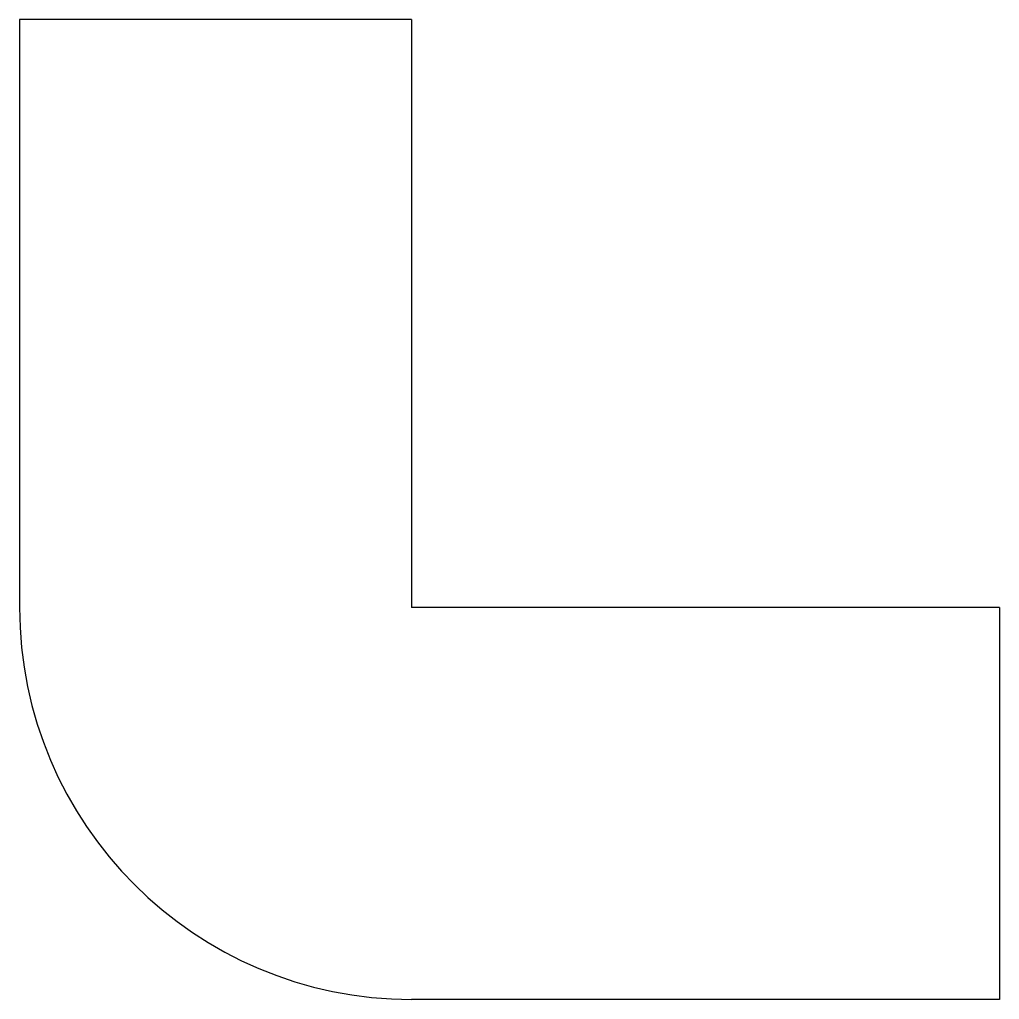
# Model space of a CAD drawing. Header units: metres. Extents: x 0 to 0.5, y 0 to 0.5.
import ezdxf

# ---------------------------------------------------------------- set-up
doc = ezdxf.new("R2010")
doc.units = ezdxf.units.M

msp = doc.modelspace()

# ---------------------------------------------------------------- linework, layer by layer
for p, q in [((0.2, 0.5), (0, 0.5)), ((0, 0.5), (0, 0.2)), ((0.2, 0.5), (0.2, 0.2)), ((0.5, 0.2), (0.2, 0.2)), ((0.5, 0.2), (0.5, 0)), ((0.5, 0), (0.2, 0))]:
    msp.add_line(p, q)
msp.add_arc((0.2, 0.2), 0.2, 180, 270)

doc.saveas('drawing.dxf')
